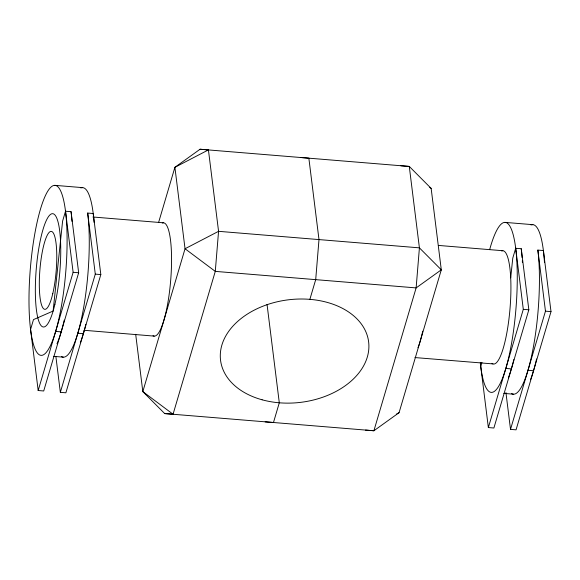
<?xml version="1.0" encoding="UTF-8"?>
<svg xmlns="http://www.w3.org/2000/svg" width="580" height="580" viewBox="0 0 580 580"><rect width="100%" height="100%" fill="white"/><g stroke="black" fill="none" stroke-linecap="round" stroke-linejoin="round"><path stroke-width="0.87" d="M510.697 277.871L512.778 258.122L515.692 248.269L521.231 248.726L528.837 309.793L493.892 428.011L488.353 427.561L480.748 366.488L481.958 362.384M65.518 211.229L62.604 221.082L53.114 311.054L33.488 319.602L30.573 329.454L38.178 390.521L43.717 390.978L78.662 272.76L71.057 211.686L65.518 211.229L73.123 272.303L38.178 390.521M60.342 392.348L95.287 274.123L87.681 213.056L93.221 213.512L100.826 274.579L65.881 392.798L60.342 392.348L55.868 356.424M158.623 222.394L174.899 167.323L200.064 149.241L208.423 149.894L218.566 231.326L215.281 271.382L173.057 414.229L164.698 413.576L142.818 391.594L135.684 334.326M309.88 299.345L315.701 279.647L318.993 239.583L308.85 158.159L300.491 157.506M365.538 430.106L373.897 430.759L399.069 412.677L441.293 269.83L431.15 188.406L409.27 166.424L200.064 149.241M488.353 427.561L523.298 309.336L515.692 248.269M510.516 429.381L545.461 311.163L537.856 250.089L543.395 250.545L551 311.619L516.055 429.838L510.516 429.381L505.927 392.559M208.423 149.894L174.899 167.323L185.042 248.748L142.818 391.594L173.057 414.229M396.676 413.924L399.069 412.677M400.911 165.771L409.27 166.424L419.412 247.849L416.128 287.905L373.897 430.759L164.698 413.576M265.118 421.841L273.477 422.494L279.299 402.788L267.046 304.399M55.02 185.361L82.722 187.644M505.195 222.401L532.897 224.677M92.909 217L163.509 222.807M438.524 245.434L502.867 250.727M73.123 272.303L78.662 272.76M95.287 274.123L100.826 274.579M523.298 309.336L528.837 309.793M545.461 311.163L551 311.619M414.939 357.563L492.964 363.906M55.651 331.412L61.19 331.869M77.814 333.232L83.353 333.688M505.825 368.445L511.364 368.902M527.988 370.272L533.527 370.729M53.606 356.352L63.234 357.142M503.781 393.392L513.401 394.183M83.998 330.274L154.207 336.11M429.708 187.325L431.15 188.406M489.723 249.429A85.267 17.784 -85.3 0 1 515.591 247.486A85.267 17.784 -85.3 0 1 505.376 369.946A85.267 17.784 -85.3 0 1 480.291 362.442M521.231 248.726A85.267 17.784 -85.3 0 1 522.101 257.585M522.326 260.826A85.267 17.784 -85.3 0 1 522.421 262.53M513.858 359.513A85.267 17.784 -85.3 0 1 508.348 377.906M531.026 224.989A85.267 17.784 -85.3 0 1 544.482 262.646M536.58 358.955A85.267 17.784 -85.3 0 1 530.511 379.726M501.62 250.93A56.847 11.861 -85.3 0 1 509.958 309.321A56.847 11.861 -85.3 0 1 491.971 363.356M537.856 250.089A85.267 17.784 -85.3 0 1 533.39 346.992A85.267 17.784 -85.3 0 1 511.611 393.581M422.711 331.158A56.847 11.861 -85.3 0 1 417.977 347.746M80.859 187.956A85.267 17.784 -85.3 0 1 94.09 222.372M85.847 324.3A85.267 17.784 -85.3 0 1 80.337 342.693M87.681 213.056A85.267 17.784 -85.3 0 1 83.223 309.952A85.267 17.784 -85.3 0 1 61.436 356.548M71.057 211.686A85.267 17.784 -85.3 0 1 71.992 221.35M64.242 320.095A85.267 17.784 -85.3 0 1 56.992 343.773M162.262 223.01A56.847 11.861 -85.3 0 1 170.679 280.379A56.847 11.861 -85.3 0 1 153.011 335.711M441.293 269.83L416.128 287.905L215.281 271.382L185.042 248.748L218.566 231.326L419.412 247.849L441.293 269.83M262.131 399.801A74.61 51.642 -7.1 0 0 368.713 342.591A74.61 51.642 -7.1 0 0 252.931 310.822A74.61 51.642 -7.1 0 0 262.131 399.801M58.312 321.327A85.267 17.784 -85.3 0 0 56.818 185.963A85.267 17.784 -85.3 0 0 29.007 303.739A85.267 17.784 -85.3 0 0 58.312 321.327M52.751 293.712A39.078 8.149 -85.3 0 0 52.062 231.667A39.078 8.149 -85.3 0 0 39.317 285.65A39.078 8.149 -85.3 0 0 52.751 293.712M54.89 304.333A56.847 11.861 -85.3 0 0 53.889 214.085A56.847 11.861 -85.3 0 0 35.351 292.61A56.847 11.861 -85.3 0 0 54.89 304.333"/></g></svg>
